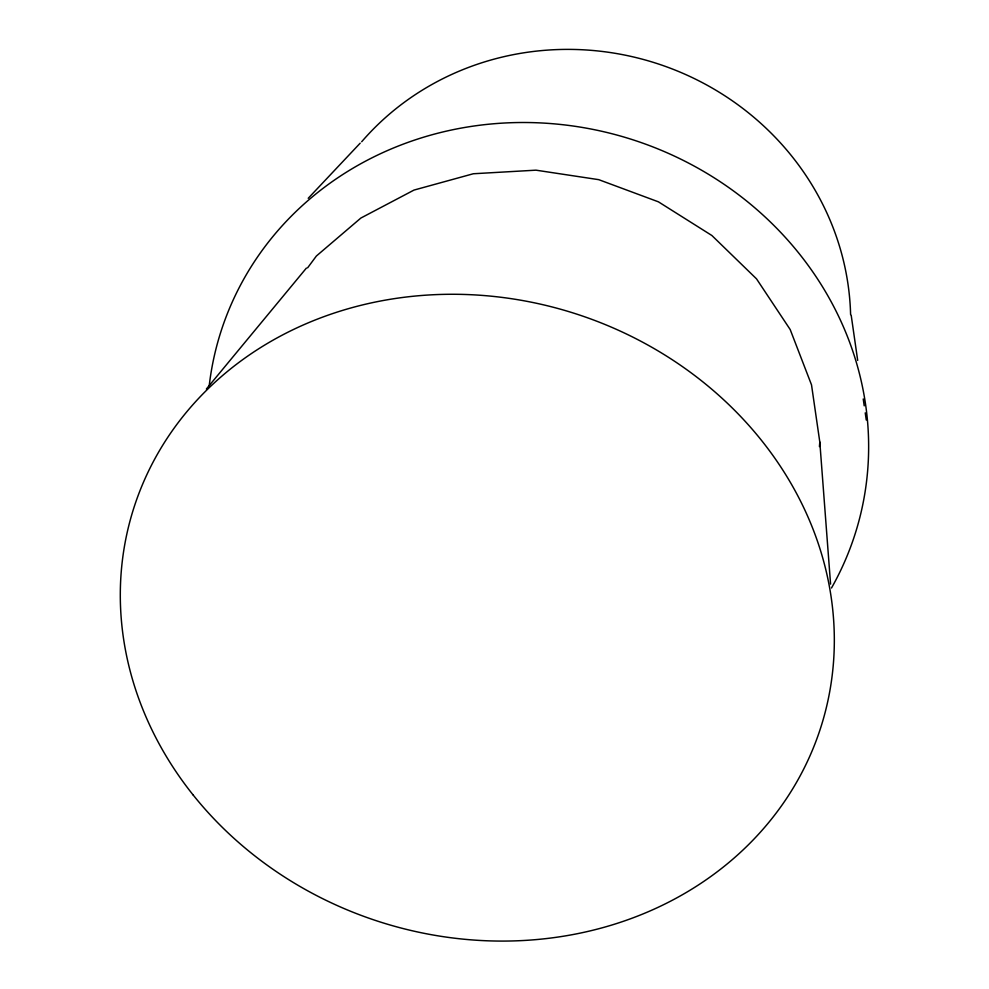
<?xml version="1.0" encoding="UTF-8"?>
<svg xmlns="http://www.w3.org/2000/svg" width="989" height="989" viewBox="0 0 989 989"><rect width="100%" height="100%" fill="white"/><g stroke="black" fill="none" stroke-linecap="round" stroke-linejoin="round"><path stroke-width="1.48" d="M819.424 446.583L819.807 442.046L811.512 384.857L790.186 329.535L756.523 278.861L711.895 235.518L658.414 201.83L598.741 179.664L535.964 170.17L473.323 173.755L414.008 190.073L360.886 218.037L316.393 256.003L307.567 267.895M206.38 389.011L306.405 268.068M308.222 198.295L360.181 143.17M851.195 315.281L857.686 360.416M863.236 398.963L864.225 405.849M865.239 412.858L866.265 420.028M819.807 442.046L830.575 584.116M361.69 141.736A276.277 263.062 17.5 0 1 664.163 65.954A276.277 263.062 17.5 0 1 850.602 314.638M209.248 385.45A332.848 308.185 17.5 0 1 633.801 140.092A332.848 308.185 17.5 0 1 831.489 588.01M193.201 795.057A360.577 319.422 17.6 0 0 806.591 763.187A360.577 319.422 17.6 0 0 432.131 294.796A360.577 319.422 17.6 0 0 193.201 795.057"/></g></svg>
